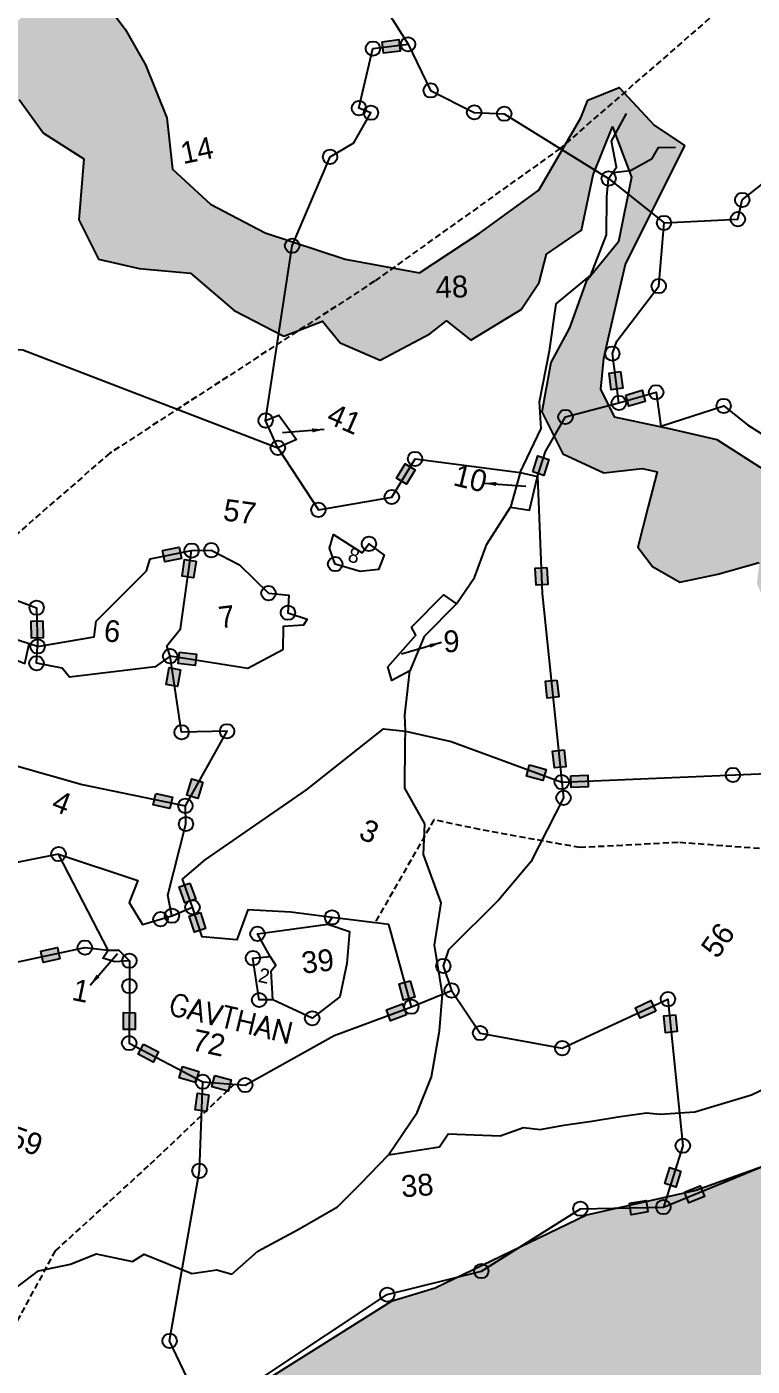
# Model space of a CAD drawing. Header units: metres. Extents: x 302946 to 305988, y 1950910 to 1953560.
# Drawn here: x 304286 to 304876, y 1951574 to 1952663 of the extents above; entities that cross this region are included whole.
import ezdxf

# ---------------------------------------------------------------- set-up
doc = ezdxf.new("R2010")
doc.units = ezdxf.units.M
doc.linetypes.add('DASHED', pattern=[0.75, 0.5, -0.25])
for name, color, linetype in [('LINE_FOOTPATH', 1, 'DASHED'), ('LINE_WATER', 4, 'Continuous'), ('POLY_HATCH', 12, 'Continuous'), ('POLY_PARCEL', 6, 'Continuous'), ('SYM_ARROW', 1, 'Continuous'), ('SYM_STONE', 1, 'Continuous'), ('TEXT_MAPIN', 7, 'Continuous'), ('TEXT_PARCEL', 7, 'Continuous')]:
    doc.layers.add(name, color=color, linetype=linetype)
doc.styles.get("Standard").update_dxf_attribs({"font": 'simplex.shx'})
doc.styles.add('TEXT_MAP', font='')
doc.styles.get('TEXT_MAP').set_extended_font_data('Kruti Dev 050')
doc.dimstyles.get("Standard").update_dxf_attribs({"dimtxt": 0.18, "dimasz": 0.18, "dimexe": 0.18, "dimexo": 0.0625, "dimgap": 0.09, "dimtad": 0, "dimtih": 1, "dimtoh": 1, "dimdec": 4, "dimzin": 0, "dimdsep": 46, "dimtxsty": 'Standard', "dimcen": 0.09, "dimadec": 0, "dimazin": 0, "dimtfac": 1, "dimtdec": 4, "dimtofl": 0, "dimtmove": 0, "dimatfit": 3, "dimfxl": 1, "dimtolj": 1, "dimtzin": 0, "dimarcsym": 0})

# ---------------------------------------------------------------- blocks, each defined once
blk = doc.blocks.new('STONE')
blk.add_circle((0, 0), 0.851)
blk = doc.blocks.new('STONESQUAREFILLED')
blk.add_hatch(color=256).paths.add_polyline_path([(0.7, -0.48), (0.7, 0.48), (-0.7, 0.48), (-0.7, -0.48)])
blk.add_lwpolyline([(-0.7, 0.48), (0.7, 0.48), (0.7, -0.48), (-0.7, -0.48)], close=True)
blk = doc.blocks.new('TEXTARROW')
blk.add_leader([(0.04, -0.01), (8.68, -0.01)], dimstyle='Standard', override={"dimtxt": 2.5, "dimasz": 2.5, "dimexe": 1.25, "dimexo": 0.625, "dimgap": 0.625, "dimtad": 1, "dimtih": 0, "dimtoh": 0, "dimzin": 8, "dimcen": 2.5, "dimtofl": 1})

msp = doc.modelspace()

# ---------------------------------------------------------------- hatches: boundary and pattern name
at = {"layer": 'POLY_HATCH'}
h = msp.add_hatch(dxfattribs=at)
h.set_pattern_fill('ZIGZAG', color=256, scale=9.852331, angle=-13.659, style=0)
h.set_pattern_definition([(346.341, (302661.87, 1951015.68), (37.78329, 23.00965), [31.28115, -31.28115]), (76.341, (302692.268, 1951008.293), (-23.00965, 37.78329), [31.28115, -31.28115])])
h.paths.add_polyline_path([(304968.4, 1951529.7), (305012.9, 1951519.4), (305047.7, 1951531.7), (305066.2, 1951518.6), (305099.2, 1951519.2), (305137.6, 1951550.7), (305127.2, 1951601.1), (305112.2, 1951649.7), (305132.4, 1951668.5), (305158.9, 1951646.4), (305197.3, 1951656.8), (305233.6, 1951683.7), (305236.9, 1951736.9), (305238.4, 1951782.5), (305261.2, 1951803.7), (305288.6, 1951826.8), (305261.4, 1951850), (305258.4, 1951881.5), (305289.1, 1951909.9), (305307.5, 1951946.3), (305318.9, 1951974.3), (305348.7, 1951974.6), (305384, 1951988.7), (305388.4, 1952017.4), (305391.6, 1952065.6), (305422.1, 1952064.7), (305458.1, 1952081.7), (305490.5, 1952096.5), (305527.9, 1952077.9), (305554.1, 1952088.1), (305582.9, 1952142.2), (305606.3, 1952167.8), (305587.9, 1952123.3), (305581.2, 1952077), (305605.6, 1952046.4), (305646.3, 1952024.9), (305691.8, 1952035.5), (305712.2, 1952063.3), (305737, 1952038.6), (305788.4, 1952019.6), (305815, 1952022.7), (305834.1, 1952028.7), (305836, 1952084.2), (305823.7, 1952119), (305770.9, 1952202.9), (305736.3, 1952162.4), (305697.3, 1952133), (305687.7, 1952162.1), (305682.1, 1952199.3), (305660.9, 1952218.1), (305663.1, 1952258.4), (305586.2, 1952251.4), (305524, 1952238.7), (305382.1, 1952201.1), (305327.7, 1952166.4), (305262.3, 1952140.4), (305253.1, 1952167.3), (305235.9, 1952206.3), (305225.2, 1952293.2), (305186, 1952306.7), (305126.4, 1952271.3), (305045.1, 1952242.1), (304990.5, 1952235.7), (304955.8, 1952244.6), (304919.9, 1952260.9), (304888.7, 1952301.3), (304847.3, 1952328), (304808.5, 1952336.9), (304763.8, 1952346.3), (304752.6, 1952368.7), (304755.2, 1952393.8), (304761.3, 1952421), (304772.7, 1952470.2), (304821, 1952567), (304796.2, 1952583.6), (304767.8, 1952614.2), (304742.5, 1952603.7), (304736.6, 1952589.5), (304702.6, 1952530.7), (304654.1, 1952495.5), (304605.4, 1952463.5), (304545, 1952474.6), (304480, 1952496), (304435.7, 1952519.3), (304404.7, 1952547.6), (304400.2, 1952589.5), (304382.9, 1952632.6), (304366.2, 1952661.4), (304343.7, 1952691.5), (304355.6, 1952713.4), (304371.8, 1952728.1), (304394.7, 1952741.2), (304398.7, 1952755.8), (304407, 1952775.5), (304436.6, 1952791), (304463.2, 1952786.1), (304490.9, 1952790), (304515.2, 1952800.7), (304521.4, 1952815.8), (304527.3, 1952834.1), (304541.2, 1952847.4), (304560.8, 1952851.2), (304576.7, 1952873), (304593.8, 1952899.6), (304611.3, 1952936.3), (304537.2, 1952961.8), (304535.7, 1952949.6), (304494.6, 1952953), (304472.7, 1952968.9), (304449.8, 1952967.9), (304425.7, 1952991.4), (304401.6, 1953010.9), (304380.8, 1952981.2), (304356.3, 1952916), (304317.7, 1952875.4), (304279.5, 1952874.1), (304251.8, 1952862.2), (304213.4, 1952830.7), (304206.4, 1952791.5), (304171.2, 1952765.2), (304153.2, 1952738.8), (304124.7, 1952715), (304090.9, 1952698.5), (304085.4, 1952719.5), (304087.8, 1952756.7), (304098.2, 1952793.1), (304112.4, 1952816.3), (304101.9, 1952837.6), (304104.7, 1952863.6), (304118.2, 1952896.2), (304117.6, 1952925.1), (304128.3, 1952950.2), (304148.1, 1953033.7), (304135.9, 1953075), (304128.7, 1953060.1), (304103.1, 1952998.2), (304103.9, 1952962.2), (304077.1, 1952936.9), (304075.5, 1952911.6), (304062.4, 1952897.1), (304043.2, 1952866), (304053, 1952845.9), (304060.4, 1952820.4), (304032.6, 1952795.4), (304033.3, 1952775.5), (303996.3, 1952704.3), (303982.7, 1952629.4), (303973.5, 1952564.6), (304007.9, 1952525.4), (304070.4, 1952526.9), (304129.2, 1952579.7), (304166.7, 1952648.8), (304197.9, 1952692.2), (304213.6, 1952683.8), (304188.3, 1952631.9), (304147.2, 1952576.9), (304133.6, 1952519.1), (304112.1, 1952482.5), (304114.2, 1952443.1), (304093.8, 1952403.2), (304046.3, 1952379.9), (303988.7, 1952390.4), (303965, 1952431.9), (303948.9, 1952475.7), (303938.9, 1952528.1), (303944.4, 1952573.7), (303957.1, 1952615.5), (303979.3, 1952650.9), (303976.6, 1952679.3), (303983.2, 1952708.5), (303988.9, 1952733.9), (304017.1, 1952794.1), (304021.3, 1952859.2), (304046.7, 1952924.1), (303989.8, 1952874.9), (303961.7, 1952819.7), (303957.8, 1952755.6), (303935, 1952730.3), (303936.5, 1952693.1), (303904.1, 1952657.1), (303894.2, 1952614.6), (303872.6, 1952598.2), (303841.6, 1952547.7), (303848.5, 1952524.3), (303830.2, 1952513.1), (303808.6, 1952488.6), (303805.7, 1952466.6), (303778.8, 1952453.5), (303768.8, 1952401.9), (303734.2, 1952365.4), (303678.5, 1952350.2), (303647.4, 1952311.9), (303626.9, 1952296.2), (303595.5, 1952322.5), (303545.6, 1952289.7), (303494, 1952262.4), (303465.6, 1952214.3), (303455, 1952218.4), (303409.4, 1952190.6), (303386.5, 1952140.2), (303369, 1952103.6), (303338.6, 1952080.2), (303323, 1952051.2), (303314.2, 1952025.6), (303299.6, 1951992.3), (303298.7, 1951957.7), (303316.9, 1951926.5), (303310.5, 1951902.4), (303300.8, 1951877), (303316.6, 1951848.4), (303317.6, 1951825.5), (303321.4, 1951784.7), (303359, 1951758.9), (303388.9, 1951730), (303384.5, 1951693.2), (303347.4, 1951667.4), (303306.3, 1951641.6), (303292.6, 1951604), (303325.8, 1951568.2), (303341.6, 1951543.7), (303301.5, 1951530.7), (303300, 1951501.4), (303326.2, 1951474.3), (303376.8, 1951443.3), (303362.4, 1951436.2), (303353.1, 1951416.8), (303367.3, 1951389.7), (303422, 1951413.2), (303412.8, 1951377.6), (303440.5, 1951318.9), (303482.4, 1951290), (303490.6, 1951255.2), (303532, 1951248.7), (303536.1, 1951218), (303612, 1951170.8), (303727.3, 1951115), (303780.5, 1951074.3), (303802.1, 1951032.2), (303834.4, 1950996.7), (303864.2, 1951005), (303892.8, 1951008.7), (303915.6, 1950996.6), (303938.7, 1950985.4), (303965.4, 1950997.6), (303998.1, 1950997.2), (304027.1, 1950989.7), (304050.5, 1951000.6), (304072.4, 1951009.9), (304088.5, 1951003.5), (304151.2, 1951014), (304207, 1951021.1), (304273.6, 1951035.7), (304321, 1951054), (304361.2, 1951076), (304401, 1951088), (304438.7, 1951091.4), (304474.1, 1951114.6), (304501.9, 1951139.6), (304531.4, 1951130), (304575.6, 1951122.7), (304628, 1951132.7), (304676.3, 1951154.8), (304712.8, 1951194.8), (304745.3, 1951230.8), (304730.9, 1951265.1), (304707.2, 1951294.6), (304730.6, 1951309.6), (304772.6, 1951305.9), (304815, 1951316.3), (304834.7, 1951349.4), (304832.7, 1951380.6), (304839.3, 1951397.7), (304857, 1951368.6), (304880.3, 1951362.5), (304902, 1951370.8), (304923.5, 1951386.3), (304942.8, 1951389.2), (304969.6, 1951360), (305008.6, 1951343.9), (305051, 1951354.3), (305077.9, 1951371.5), (305098.9, 1951385), (305112.9, 1951370), (305168.6, 1951351.9), (305227.2, 1951370.5), (305248.4, 1951410.2), (305250.4, 1951453.6), (305225.6, 1951482.4), (305202, 1951503.8), (305217.5, 1951511.6), (305239.1, 1951502.8), (305261.4, 1951500.9), (305281.6, 1951523.8), (305282, 1951552.4), (305294.8, 1951570), (305340.1, 1951546.4), (305388.4, 1951535.1), (305412.2, 1951552.1), (305432.4, 1951570.8), (305455, 1951587), (305462.9, 1951604.8), (305481.5, 1951612.9), (305505, 1951603.7), (305521.7, 1951620.3), (305530.7, 1951642.8), (305534.8, 1951661.5), (305565.9, 1951646.4), (305599, 1951634.8), (305623.6, 1951671.7), (305637.7, 1951715.2), (305619.3, 1951774.6), (305636.9, 1951776.4), (305669, 1951754.5), (305700, 1951749), (305718.6, 1951782.3), (305730.7, 1951817.2), (305764.6, 1951817.5), (305830.1, 1951868.7), (305883, 1951939.1), (305926.5, 1952007.7), (305793.9, 1951921.4), (305704.3, 1951883.1), (305662.9, 1951819), (305593.2, 1951796.1), (305500, 1951767.8), (305484.5, 1951718.6), (305405.9, 1951679.7), (305380.6, 1951623.8), (305311.2, 1951639.2), (305269.7, 1951695.1), (305222.8, 1951641.5), (305174.3, 1951585.1), (305143.7, 1951523.5), (305070.8, 1951475.1), (304951.4, 1951472.3), (304906.7, 1951515), (304838.7, 1951498.7), (304798.8, 1951532.1), (304746.5, 1951464.6), (304709.4, 1951476.1), (304704.7, 1951425.3), (304650.3, 1951382.5), (304596.1, 1951394.2), (304577.4, 1951331.7), (304491.6, 1951288.4), (304425.4, 1951246.5), (304353.8, 1951211.9), (304291, 1951155.1), (304248.9, 1951174.9), (304204.1, 1951196.4), (304212, 1951164.7), (304200, 1951133.8), (304175.1, 1951133.3), (304160.6, 1951117.1), (304132.5, 1951107.3), (304107.8, 1951078.5), (304059.7, 1951065.5), (304026.7, 1951035.7), (303986.7, 1951043.9), (303942.4, 1951038), (303898.1, 1951057.3), (303854.6, 1951059.3), (303846.6, 1951107.2), (303821.5, 1951105.7), (303793.2, 1951112.1), (303790, 1951142.6), (303740.4, 1951173.3), (303721.5, 1951213.8), (303672, 1951224.3), (303654, 1951260.4), (303602.8, 1951280.4), (303613.8, 1951327.7), (303589.9, 1951322.9), (303578.5, 1951344.4), (303558.5, 1951351.7), (303559.5, 1951370.2), (303525.4, 1951364.8), (303500.9, 1951403.6), (303478.6, 1951446.8), (303452.8, 1951487.9), (303440.3, 1951521.7), (303439, 1951555.9), (303426, 1951583.7), (303436.2, 1951607), (303428.9, 1951645.6), (303447.4, 1951686), (303491.8, 1951713), (303484.2, 1951733.5), (303444.2, 1951775), (303427.7, 1951816.9), (303413.2, 1951863.3), (303405.8, 1951910), (303395, 1951946.4), (303384, 1951973.8), (303397.7, 1952003.3), (303386.2, 1952032.8), (303399.5, 1952056.3), (303420.8, 1952054.7), (303422, 1952074.1), (303397.6, 1952104.7), (303408.8, 1952123.7), (303432, 1952154.9), (303465.1, 1952168.5), (303499.6, 1952187.9), (303523.7, 1952216.3), (303569.7, 1952233), (303575.8, 1952252.1), (303625.8, 1952268.7), (303631.8, 1952245.5), (303611.4, 1952221.7), (303593.5, 1952208.4), (303553.6, 1952212.6), (303520.9, 1952179.7), (303508.4, 1952134.8), (303539.8, 1952087.3), (303536.1, 1952057.4), (303525.6, 1952012), (303550.1, 1951965.2), (303588.5, 1951959.4), (303579.8, 1951925.7), (303570.1, 1951875.1), (303617.1, 1951838), (303685.8, 1951806.6), (303686.8, 1951779.7), (303616.5, 1951767), (303559.2, 1951745.1), (303576.1, 1951688), (303573.2, 1951644.8), (303577, 1951600), (303568.4, 1951575.3), (303525.7, 1951542.9), (303500.6, 1951500), (303519.2, 1951445.5), (303574.8, 1951410.3), (303630.8, 1951385.1), (303655.3, 1951338.3), (303684.1, 1951313.7), (303697.2, 1951265.6), (303752, 1951235.6), (303762.1, 1951208.4), (303803, 1951162.7), (303845.3, 1951126.7), (303878.2, 1951135.3), (303913.8, 1951140.8), (303901.8, 1951101.8), (303942.9, 1951065.1), (303999.6, 1951076.1), (304033.8, 1951110.6), (304055.4, 1951164.4), (304097.9, 1951158.6), (304139.1, 1951180.4), (304146.4, 1951212.4), (304167.2, 1951246.2), (304192.2, 1951259.8), (304234.8, 1951220.7), (304284.5, 1951199), (304307.8, 1951226.2), (304300.5, 1951260.7), (304340.7, 1951257.5), (304399.6, 1951260.9), (304422.9, 1951305.1), (304437.1, 1951340.5), (304471.1, 1951328.7), (304517.5, 1951355.3), (304548.2, 1951396.8), (304554.8, 1951434), (304559.2, 1951458.7), (304579.7, 1951441.1), (304619.5, 1951419.8), (304647.7, 1951450.8), (304669.1, 1951503.6), (304698.4, 1951530.3), (304727.8, 1951520.6), (304760, 1951526.4), (304760.9, 1951552.9), (304791.5, 1951548), (304857.4, 1951538.6), (304921.6, 1951538.6)])
h.paths.add_polyline_path([(304830.1, 1951717.3), (304741.2, 1951697.2), (304618.3, 1951637.9), (304582.5, 1951626.9), (304438.5, 1951536.3), (304371.4, 1951528.6), (304325.8, 1951524.8), (304313.3, 1951483.3), (304203.2, 1951484.2), (304148.2, 1951426.1), (304097.8, 1951402.3), (304065.9, 1951395.2), (304054.8, 1951446.4), (304042.5, 1951536.1), (304026.4, 1951629.7), (303949.3, 1951634.5), (303844.4, 1951607.8), (303769, 1951536.4), (303737.3, 1951518.7), (303657.5, 1951500.2), (303595.7, 1951485.1), (303612.2, 1951535.2), (303672.8, 1951616.9), (303715.2, 1951694.3), (303769.7, 1951742.9), (303752.8, 1951817.5), (303746.2, 1951867.5), (303714.4, 1951904.5), (303706.1, 1951978.9), (303681, 1952067), (303637.2, 1952126.1), (303671.7, 1952167.1), (303682.8, 1952210.9), (303737.8, 1952225.9), (303789.6, 1952239.6), (303792.4, 1952213.5), (303853.1, 1952291.3), (303893.8, 1952271.4), (303946, 1952259.2), (304004.1, 1952245.1), (304035.4, 1952263.3), (304149, 1952242.9), (304167.2, 1952268.7), (304194.6, 1952284.6), (304227.8, 1952316.3), (304242, 1952365.1), (304248.2, 1952408.2), (304254.2, 1952446.6), (304254.4, 1952489.2), (304254.9, 1952540.4), (304253.9, 1952593.8), (304280, 1952604.3), (304299.8, 1952576.9), (304332.6, 1952556), (304328.7, 1952506.6), (304344.5, 1952474.5), (304377.7, 1952466.9), (304419.4, 1952463), (304454.8, 1952432.8), (304495.3, 1952411.9), (304526.6, 1952424), (304541.1, 1952406.6), (304573.6, 1952392.4), (304613.9, 1952413.8), (304627.5, 1952424.4), (304647.2, 1952408.6), (304688.3, 1952433.6), (304702.7, 1952455.5), (304708.8, 1952478.5), (304737.1, 1952498), (304746.6, 1952543.1), (304762.3, 1952582), (304777.8, 1952541.3), (304767.4, 1952488.7), (304740.9, 1952456.3), (304727.4, 1952418.8), (304712.3, 1952390.4), (304705, 1952350.4), (304722.1, 1952316.1), (304755.4, 1952300.8), (304786.5, 1952304.3), (304798.8, 1952301.7), (304791.4, 1952273.3), (304782.9, 1952240.4), (304794.9, 1952224.5), (304817.3, 1952211.9), (304848.1, 1952218.3), (304881.7, 1952227.9), (304879.9, 1952210.6), (304888.3, 1952191.8), (304906.9, 1952187.7), (304926.9, 1952192.9), (304928.3, 1952169.1), (304938.6, 1952146), (304964, 1952142.2), (304997.8, 1952156.5), (305007.6, 1952191.1), (305023.5, 1952167.5), (305042.9, 1952158.5), (305070.8, 1952168.5), (305102.6, 1952194.8), (305130.1, 1952227), (305161.6, 1952236.1), (305190.6, 1952239.1), (305190.3, 1952208), (305187.9, 1952172.6), (305204.7, 1952148.9), (305210.9, 1952121), (305235.6, 1952098.2), (305259.6, 1952115.9), (305261.7, 1952091), (305242.2, 1952026.6), (305149.5, 1951967.2), (305109.3, 1951882.5), (304986.7, 1951773.2)], flags=16)
h.paths.add_polyline_path([(304189.5, 1952330.2), (304128.4, 1952296.9), (304017.3, 1952294.1), (303917.2, 1952336.1), (303837.7, 1952342.6), (303778.6, 1952307.6), (303705.4, 1952274.9), (303674.7, 1952281.7), (303745.3, 1952323.6), (303806.4, 1952361.8), (303836.1, 1952401.4), (303882.8, 1952485.7), (303913, 1952542.3), (303910.4, 1952488.8), (303846.3, 1952383.1), (303922.8, 1952359.1), (304005.6, 1952321.3), (304094.8, 1952324.6), (304175.9, 1952384.6), (304184.9, 1952484.2), (304191.9, 1952548.2), (304218.8, 1952644), (304230.6, 1952727.6), (304245.1, 1952764.9), (304302.1, 1952826), (304375.9, 1952846.4), (304410.3, 1952925.1), (304486.3, 1952919.5), (304493.2, 1952859.9), (304447.1, 1952823), (304383.2, 1952813.6), (304332, 1952801.1), (304299.1, 1952748.7), (304285.4, 1952674.7), (304253.9, 1952642.8), (304226.3, 1952581.9), (304215.3, 1952448.8)], flags=16)
h.paths.add_polyline_path([(304008.2, 1951290.9), (304003.4, 1951227.6), (303963.2, 1951220.2), (303886, 1951288.7), (303815.5, 1951318.1), (303774.5, 1951368), (303769.1, 1951409.3), (303796.1, 1951416.6), (303819.4, 1951367.7), (303871.7, 1951374.6), (303915.6, 1951434.1), (303932.4, 1951426), (303924.6, 1951356.9), (303967.1, 1951306.6)], flags=16)

# ---------------------------------------------------------------- linework, layer by layer
at = {"layer": 'LINE_FOOTPATH', "ltscale": 10}
for points in [[(305095.9, 1952811), (304967.2, 1952758.7), (304852.6, 1952680.2), (304719.9, 1952564.6), (304568.9, 1952456.5), (304353.8, 1952316.8), (304186.9, 1952171.4), (304038, 1952148.5), (303940.1, 1952129.6), (303884.1, 1952118.5), (303845.5, 1952070.3), (303731.5, 1952050.3), (303610.4, 1952028.8), (303481.9, 1952007.9), (303345, 1951896.5), (303248.6, 1951836), (303114.2, 1951764.8)], [(305571.2, 1951863.7), (305453.1, 1951918.2), (305377.6, 1951950.9), (305352.1, 1951949.7), (305225.4, 1951917), (305074.7, 1951936.9), (304896.9, 1951994.1), (304815.7, 1952000.2), (304735.9, 1951996), (304654.5, 1952010.7), (304617.3, 1952018.6), (304569.3, 1951934.9)], [(303928, 1950984.4), (303982.3, 1951039.7), (304020.8, 1951080.3), (304082, 1951131.7), (304097.8, 1951171.8), (304109.7, 1951248.6), (304117.1, 1951322.4), (304180.7, 1951393.9), (304182.7, 1951434.6), (304217.6, 1951508.2), (304278.7, 1951611.1), (304309.6, 1951668.1), (304386.7, 1951738.6), (304454.8, 1951803.6)]]:
    msp.add_lwpolyline(points, dxfattribs=at)
at = {"layer": 'LINE_WATER'}
for points in [[(304687.4, 1952300.9), (304704.5, 1952336.9), (304703.2, 1952358.6), (304711.1, 1952400.1), (304716.7, 1952438.2), (304744.7, 1952461.5), (304757.6, 1952494.4), (304757.9, 1952525.2), (304759.3, 1952540.1), (304765.7, 1952549.4), (304761.6, 1952570.4), (304773.9, 1952592.9)], [(304762.6, 1952544.9), (304777.1, 1952546.6), (304794.6, 1952556.4), (304799.7, 1952565.4), (304813.6, 1952565.7)], [(304635.5, 1952194.3), (304650.3, 1952215.7), (304660.4, 1952242.8), (304679.6, 1952272.9)], [(304277.1, 1951637.9), (304295.8, 1951651.8), (304321.9, 1951657.3), (304342.8, 1951665.6), (304372.2, 1951659.5), (304381.7, 1951665.5), (304420.5, 1951649.7), (304440.9, 1951652.7), (304453.1, 1951649.2), (304474.2, 1951667.9), (304507, 1951685.4), (304539, 1951703.9), (304557.7, 1951722.5), (304580.4, 1951746.3), (304603.7, 1951780.5), (304615.2, 1951809.5), (304621.8, 1951846.9), (304624.1, 1951876.8), (304617.8, 1951916.8), (304623.2, 1951951), (304608.8, 1951990.5), (304610, 1952015.3), (304593.5, 1952044.4), (304593.8, 1952081.5), (304594.1, 1952090.6)], [(304580.4, 1951746.3), (304621.7, 1951752.6), (304628.8, 1951763.2), (304671.1, 1951761.7), (304690, 1951768.5), (304703.6, 1951766.8), (304722.9, 1951770.3), (304745.5, 1951773.5), (304766.9, 1951777.1), (304790.1, 1951780.3), (304801.2, 1951779.2), (304829.4, 1951781.1), (304875.3, 1951795), (304915.5, 1951814.1), (304933, 1951831.2)]]:
    msp.add_lwpolyline(points, dxfattribs=at)
at = {"layer": 'POLY_HATCH'}
for points in [[(304343.7, 1952691.5), (304366.2, 1952661.4), (304382.9, 1952632.6), (304400.2, 1952589.5), (304404.7, 1952547.6), (304435.7, 1952519.3), (304480, 1952496), (304545, 1952474.6), (304605.4, 1952463.5), (304654.1, 1952495.5), (304702.6, 1952530.7), (304736.6, 1952589.5), (304742.5, 1952603.7), (304767.8, 1952614.2), (304796.2, 1952583.6), (304821, 1952567), (304772.7, 1952470.2), (304761.3, 1952421), (304755.2, 1952393.8), (304752.6, 1952368.7), (304763.8, 1952346.3), (304808.5, 1952336.9), (304847.3, 1952328), (304888.7, 1952301.3)], [(304280, 1952604.3), (304299.8, 1952576.9), (304332.6, 1952556), (304328.7, 1952506.6), (304344.5, 1952474.5), (304377.7, 1952466.9), (304419.4, 1952463), (304454.8, 1952432.8), (304495.3, 1952411.9), (304526.6, 1952424), (304541.1, 1952406.6), (304573.6, 1952392.4), (304613.9, 1952413.8), (304627.5, 1952424.4), (304647.2, 1952408.6), (304688.3, 1952433.6), (304702.7, 1952455.5), (304708.8, 1952478.5), (304737.1, 1952498), (304746.6, 1952543.1), (304762.3, 1952582), (304777.8, 1952541.3), (304767.4, 1952488.7), (304740.9, 1952456.3), (304727.4, 1952418.8), (304712.3, 1952390.4), (304705, 1952350.4), (304722.1, 1952316.1), (304755.4, 1952300.8), (304786.5, 1952304.3), (304798.8, 1952301.7), (304791.4, 1952273.3), (304782.9, 1952240.4), (304794.9, 1952224.5), (304817.3, 1952211.9), (304848.1, 1952218.3), (304881.7, 1952227.9)], [(304986.7, 1951773.2), (304830.1, 1951717.3), (304741.2, 1951697.2), (304618.3, 1951637.9), (304582.5, 1951626.9), (304438.5, 1951536.3)]]:
    msp.add_lwpolyline(points, dxfattribs=at)
at = {"layer": 'POLY_PARCEL'}
for points in [[(304561.7, 1952704.4), (304596.2, 1952649.2)], [(304480.4, 1952343.3), (304502, 1952485.4), (304532.8, 1952557.7), (304552.2, 1952569), (304566.1, 1952593.6), (304556.3, 1952597.3), (304567.7, 1952645.7), (304596.2, 1952649.2)], [(304596.2, 1952649.2), (304614.6, 1952611.7), (304650, 1952593.9), (304674.4, 1952592.8), (304759.3, 1952540.1), (304804.3, 1952504)], [(304804.3, 1952504), (304864.3, 1952507), (304867.9, 1952522.7), (304916, 1952560.6)], [(304767.6, 1952357.6), (304762.3, 1952397.7), (304765.9, 1952407.7), (304800, 1952452.6), (304804.3, 1952504)], [(304268.2, 1952401.4), (304283, 1952400.7), (304490.4, 1952321.1)], [(304767.6, 1952357.6), (304797.9, 1952366.3), (304801.6, 1952338.8), (304852.8, 1952355.2), (304872.2, 1952339.7), (304922.7, 1952307.9), (304940, 1952248.1)], [(304701.4, 1952297.8), (304707.9, 1952318.2), (304724.2, 1952346.2), (304767.6, 1952357.6)], [(304480.4, 1952343.3), (304491.2, 1952347.6), (304505.6, 1952328), (304490.4, 1952321.1)], [(304490.4, 1952321.1), (304480.4, 1952343.3)], [(304490.4, 1952321.1), (304523.3, 1952270.7), (304583, 1952281.1), (304601.9, 1952312.1), (304687.4, 1952300.9)], [(304687.4, 1952300.9), (304679.6, 1952272.9), (304694.9, 1952270.5), (304701.4, 1952297.8)], [(304687.4, 1952300.9), (304701.4, 1952297.8)], [(304701.4, 1952297.8), (304705.3, 1952202.6), (304721.2, 1952049.3)], [(304295.1, 1952159.6), (304341.1, 1952167.4), (304342.6, 1952180.2), (304383.6, 1952221), (304386.7, 1952230.7), (304420.3, 1952237.5)], [(304402.8, 1952151.7), (304400.2, 1952160.2), (304411.3, 1952173.8), (304416.5, 1952210.8), (304420.3, 1952237.5)], [(304420.3, 1952237.5), (304436.3, 1952237.9), (304459.1, 1952225.9), (304482.8, 1952202.9), (304499.2, 1952201.4), (304498.6, 1952187), (304514.1, 1952181.7), (304511.3, 1952176.8), (304494.7, 1952175.7), (304494.4, 1952156.7), (304465.9, 1952141.6), (304402.8, 1952151.7)], [(304214.6, 1952221), (304294.3, 1952191.1), (304295.1, 1952159.6)], [(304295.1, 1952159.6), (304288.3, 1952161.7)], [(304402.8, 1952151.7), (304390.6, 1952143), (304321, 1952134.5), (304315, 1952142), (304294.2, 1952145.9), (304295.1, 1952159.6)], [(304415.2, 1952030), (304449.1, 1952090.6), (304412.1, 1952089.8), (304402.8, 1952151.7)], [(304594.1, 1952090.6), (304593.6, 1952103.6), (304597.6, 1952139.7)], [(304421, 1951947.5), (304412.8, 1951970.4), (304431.2, 1951986), (304513.6, 1952043), (304576.2, 1952092.7), (304594.1, 1952090.6)], [(304594.1, 1952090.6), (304631.3, 1952082.4), (304721.2, 1952049.3)], [(304721.2, 1952049.3), (305099.7, 1952065.2)], [(304312.1, 1951990.8), (304185.9, 1951965.4), (304183.3, 1951987.7), (304188.7, 1951992.1), (304189.6, 1952017.6), (304253.3, 1952040.2), (304256.8, 1952062.8), (304277.9, 1952062.5), (304331.3, 1952047.2), (304415.2, 1952030)], [(304721.2, 1952049.3), (304722.6, 1952036.5), (304696, 1951984.5), (304670.1, 1951953.6), (304629.2, 1951913), (304624.9, 1951899.8), (304631.6, 1951879.8)], [(304404.3, 1951940.6), (304400.9, 1951957.3), (304415.7, 1952015.2), (304415.2, 1952030)], [(304312.1, 1951990.8), (304376.5, 1951969.3), (304369.4, 1951951.4), (304380.4, 1951933.5), (304404.3, 1951940.6)], [(304352.4, 1951912.6), (304312.1, 1951990.8)], [(304404.3, 1951940.6), (304421, 1951947.5)], [(304534.4, 1951939.3), (304500.8, 1951943.5), (304465.9, 1951945.5), (304456.9, 1951920.9), (304428.8, 1951923.4), (304421, 1951947.5)], [(304530.9, 1951933.7), (304534.4, 1951939.3)], [(304580.7, 1951933.4), (304534.4, 1951939.3)], [(304484, 1951907.4), (304473.8, 1951925.9), (304530.9, 1951933.7)], [(304530.9, 1951933.7), (304548.5, 1951927.7), (304546.4, 1951901.8), (304540.7, 1951874.8), (304518.3, 1951857.2), (304486.2, 1951872.2)], [(304598.9, 1951866.6), (304580.7, 1951933.4)], [(304108.8, 1951868.8), (304209.3, 1951888.3), (304333.5, 1951914.7), (304352.4, 1951912.6)], [(304369.7, 1951904), (304357.8, 1951903), (304348.2, 1951906), (304352.4, 1951912.6)], [(304352.4, 1951912.6), (304361.2, 1951912.5), (304369.7, 1951904)], [(304369.7, 1951904), (304369.7, 1951883.4), (304369.5, 1951837.1), (304429.4, 1951805.6)], [(304486.2, 1951872.2), (304475.2, 1951872.1), (304470.1, 1951906.1), (304484, 1951907.4)], [(304486.2, 1951872.2), (304485, 1951895.9), (304488.8, 1951900.4), (304484, 1951907.4)], [(304598.9, 1951866.6), (304631.6, 1951879.8)], [(304631.6, 1951879.8), (304654.8, 1951845.2), (304721.6, 1951832.9), (304807.5, 1951872.8), (304819.6, 1951753.6), (304803.8, 1951703.7)], [(304429.4, 1951805.6), (304463.8, 1951802.9), (304536.1, 1951843.2), (304598.9, 1951866.6)], [(304431.2, 1951534.2), (304402.4, 1951594.9), (304426.6, 1951733.2), (304429.4, 1951805.6)], [(304803.8, 1951703.7), (304895.4, 1951741.2)], [(304431.2, 1951534.2), (304579.3, 1951632.5), (304655.8, 1951651.7), (304736.3, 1951702.4), (304803.8, 1951703.7)]]:
    msp.add_lwpolyline(points, dxfattribs=at)
for points in [[(304558.8, 1952235.7), (304564.4, 1952243), (304576.7, 1952233.8), (304572.3, 1952222.2), (304557.2, 1952220.5), (304537, 1952226.6), (304532.3, 1952239.4), (304535.5, 1952250.5)], [(304597.6, 1952139.7), (304583, 1952131.9), (304579.7, 1952143.1), (304602.6, 1952168.7), (304599, 1952175.3), (304625.1, 1952201.6), (304635.5, 1952194.3), (304609.3, 1952167.6)], [(304288.3, 1952161.7), (304258.3, 1952171.2), (304206.3, 1952166.8), (304219.4, 1952140.6), (304265.6, 1952153.3), (304284.6, 1952145.8)]]:
    msp.add_lwpolyline(points, close=True, dxfattribs=at)

# ---------------------------------------------------------------- block references
at = {"layer": 'SYM_ARROW', "xscale": 3.940932394110742, "yscale": 3.940932394110742, "zscale": 3.940932394110742}
for p, rotation in [((304528.3, 1952336), 184.4606427830055), ((304657.9, 1952292.5), 355.6146294657588), ((304623.6, 1952162.9), 196.5723505267233), ((304337.6, 1951884), 49.39923449964375)]:
    msp.add_blockref('TEXTARROW', p, dxfattribs=dict(at, rotation=rotation))
at = {"layer": 'SYM_STONE'}
for name, p, xscale, yscale, zscale, rotation in [('STONESQUAREFILLED', (304582.5, 1952647.5), 9.852330985276854, 9.852330985276854, 9.852330985276854, 7.044154606544777), ('STONE', (304596.2, 1952649.2), 6.896631689693798, 6.896631689693798, 6.896631689693798, 346.3410068614278), ('STONE', (304567.7, 1952645.7), 6.896631689693798, 6.896631689693798, 6.896631689693798, 346.3410068614278), ('STONE', (304614.6, 1952611.7), 6.896631689693798, 6.896631689693798, 6.896631689693798, 346.3410068614278), ('STONE', (304556.3, 1952597.3), 6.896631689693798, 6.896631689693798, 6.896631689693798, 346.3410068614278), ('STONE', (304566.1, 1952593.6), 6.896631689693798, 6.896631689693798, 6.896631689693798, 346.3410068614278), ('STONE', (304650, 1952593.9), 6.896631689693798, 6.896631689693798, 6.896631689693798, 346.3410068614278), ('STONE', (304674.4, 1952592.8), 6.896631689693798, 6.896631689693798, 6.896631689693798, 346.3410068614278), ('STONE', (304532.8, 1952557.7), 6.896631689693798, 6.896631689693798, 6.896631689693798, 346.3410068614278), ('STONE', (304759.3, 1952540.1), 6.896631689693798, 6.896631689693798, 6.896631689693798, 346.3410068614278), ('STONE', (304867.9, 1952522.7), 6.896631689693798, 6.896631689693798, 6.896631689693798, 346.3410068614278), ('STONE', (304864.3, 1952507), 6.896631689693798, 6.896631689693798, 6.896631689693798, 346.3410068614278), ('STONE', (304804.3, 1952504), 6.896631689693798, 6.896631689693798, 6.896631689693798, 346.3410068614278), ('STONE', (304502, 1952485.4), 6.896631689693798, 6.896631689693798, 6.896631689693798, 346.3410068614278), ('STONE', (304800, 1952452.6), 6.896631689693798, 6.896631689693798, 6.896631689693798, 346.3410068614278), ('STONE', (304762.3, 1952397.7), 6.896631689693798, 6.896631689693798, 6.896631689693798, 346.3410068614278), ('STONESQUAREFILLED', (304765.2, 1952375.7), 9.852330985276856, 9.852330985276856, 9.852330985276856, 277.5018547956744), ('STONE', (304797.9, 1952366.3), 6.896631689693798, 6.896631689693798, 6.896631689693798, 346.3410068614278), ('STONE', (304767.6, 1952357.6), 6.896631689693798, 6.896631689693798, 6.896631689693798, 346.3410068614278), ('STONESQUAREFILLED', (304781.1, 1952361.4), 9.852330985276856, 9.852330985276856, 9.852330985276856, 16.02119970631961), ('STONE', (304852.8, 1952355.2), 6.896631689693798, 6.896631689693798, 6.896631689693798, 346.3410068614278), ('STONE', (304480.4, 1952343.3), 6.896631689693798, 6.896631689693798, 6.896631689693798, 346.3410068614278), ('STONE', (304724.2, 1952346.2), 6.896631689693798, 6.896631689693798, 6.896631689693798, 346.3410068614278), ('STONE', (304490.4, 1952321.1), 6.896631689693798, 6.896631689693798, 6.896631689693798, 346.3410068614278), ('STONE', (304601.9, 1952312.1), 6.896631689693798, 6.896631689693798, 6.896631689693798, 346.3410068614278), ('STONESQUAREFILLED', (304594.4, 1952299.8), 9.852330985276854, 9.852330985276854, 9.852330985276854, 238.5123325910281), ('STONESQUAREFILLED', (304704.2, 1952306.6), 9.852330985276856, 9.852330985276856, 9.852330985276856, 72.28302451335858), ('STONE', (304583, 1952281.1), 6.896631689693798, 6.896631689693798, 6.896631689693798, 346.3410068614278), ('STONE', (304523.3, 1952270.7), 6.896631689693798, 6.896631689693798, 6.896631689693798, 346.3410068614278), ('STONE', (304564.4, 1952243), 6.896631689693798, 6.896631689693798, 6.896631689693798, 346.3410068614278), ('STONESQUAREFILLED', (304404.3, 1952234.3), 9.852330985276854, 9.852330985276854, 9.852330985276854, 11.42161348010344), ('STONE', (304420.3, 1952237.5), 6.896631689693798, 6.896631689693798, 6.896631689693798, 346.3410068614278), ('STONE', (304436.3, 1952237.9), 6.896631689693798, 6.896631689693798, 6.896631689693798, 346.3410068614278), ('STONESQUAREFILLED', (304418.2, 1952222.9), 9.852330985276856, 9.852330985276856, 9.852330985276856, 261.8744992237461), ('STONE', (304537, 1952226.6), 6.896631689693798, 6.896631689693798, 6.896631689693798, 346.3410068614278), ('STONESQUAREFILLED', (304704.7, 1952216.6), 9.852330985276854, 9.852330985276854, 9.852330985276854, 273.8631677614377), ('STONE', (304482.8, 1952202.9), 6.896631689693798, 6.896631689693798, 6.896631689693798, 346.3410068614278), ('STONE', (304294.3, 1952191.1), 6.896631689693798, 6.896631689693798, 6.896631689693798, 346.3410068614278), ('STONE', (304498.6, 1952187), 6.896631689693798, 6.896631689693798, 6.896631689693798, 346.3410068614278), ('STONESQUAREFILLED', (304294.7, 1952173.4), 9.852330985276854, 9.852330985276854, 9.852330985276854, 271.5426380872663), ('STONE', (304295.1, 1952159.6), 6.896631689693798, 6.896631689693798, 6.896631689693798, 346.3410068614278), ('STONE', (304294.2, 1952145.9), 6.896631689693798, 6.896631689693798, 6.896631689693798, 346.3410068614278), ('STONE', (304402.8, 1952151.7), 6.896631689693798, 6.896631689693798, 6.896631689693798, 346.3410068614278), ('STONESQUAREFILLED', (304416.8, 1952149.5), 9.852330985276856, 9.852330985276856, 9.852330985276856, 353.3161110826387), ('STONESQUAREFILLED', (304405.4, 1952134.7), 9.852330985276856, 9.852330985276856, 9.852330985276856, 259.5576034238921), ('STONESQUAREFILLED', (304713.3, 1952124.9), 9.852330985276856, 9.852330985276856, 9.852330985276856, 275.9107705124943), ('STONE', (304449.1, 1952090.6), 6.896631689693798, 6.896631689693798, 6.896631689693798, 346.3410068614278), ('STONE', (304412.1, 1952089.8), 6.896631689693798, 6.896631689693798, 6.896631689693798, 346.3410068614278), ('STONESQUAREFILLED', (304719.2, 1952068.1), 9.852330985276854, 9.852330985276854, 9.852330985276854, 275.9107705124949), ('STONESQUAREFILLED', (304700.5, 1952056.9), 9.852330985276856, 9.852330985276856, 9.852330985276856, 344.8063073962827), ('STONE', (304721.2, 1952049.3), 6.896631689693798, 6.896631689693798, 6.896631689693798, 346.3410068614278), ('STONESQUAREFILLED', (304735.6, 1952049.9), 9.852330985276854, 9.852330985276854, 9.852330985276854, 2.401436197318378), ('STONE', (304860.3, 1952055.1), 6.896631689693798, 6.896631689693798, 6.896631689693798, 346.3410068614278), ('STONESQUAREFILLED', (304422.9, 1952043.9), 9.852330985276856, 9.852330985276856, 9.852330985276856, 253.2963868766888), ('STONE', (304722.6, 1952036.5), 6.896631689693798, 6.896631689693798, 6.896631689693798, 346.3410068614278), ('STONESQUAREFILLED', (304396.9, 1952033.8), 9.852330985276854, 9.852330985276854, 9.852330985276854, 347.5150565390113), ('STONE', (304415.2, 1952030), 6.896631689693798, 6.896631689693798, 6.896631689693798, 346.3410068614278), ('STONE', (304415.7, 1952015.2), 6.896631689693798, 6.896631689693798, 6.896631689693798, 346.3410068614278), ('STONE', (304312.1, 1951990.8), 6.896631689693798, 6.896631689693798, 6.896631689693798, 346.3410068614278), ('STONESQUAREFILLED', (304416.8, 1951959.1), 9.852330985276854, 9.852330985276854, 9.852330985276854, 289.6239769170165), ('STONE', (304404.3, 1951940.6), 6.896631689693798, 6.896631689693798, 6.896631689693798, 346.3410068614278), ('STONE', (304421, 1951947.5), 6.896631689693798, 6.896631689693798, 6.896631689693798, 346.3410068614278), ('STONE', (304534.4, 1951939.3), 6.896631689693798, 6.896631689693798, 6.896631689693798, 346.3410068614278), ('STONE', (304395, 1951937.8), 6.896631689693798, 6.896631689693798, 6.896631689693798, 346.3410068614278), ('STONESQUAREFILLED', (304425, 1951935.2), 9.852330985276854, 9.852330985276854, 9.852330985276854, 288.0249869243812), ('STONE', (304473.8, 1951925.9), 6.896631689693798, 6.896631689693798, 6.896631689693798, 346.3410068614278), ('STONESQUAREFILLED', (304305.4, 1951908.7), 9.852330985276856, 9.852330985276856, 9.852330985276856, 191.9865132720522), ('STONE', (304333.5, 1951914.7), 6.896631689693798, 6.896631689693798, 6.896631689693798, 346.3410068614278), ('STONE', (304470.1, 1951906.1), 6.896631689693798, 6.896631689693798, 6.896631689693798, 346.3410068614278), ('STONE', (304369.7, 1951904), 6.896631689693798, 6.896631689693798, 6.896631689693798, 346.3410068614278), ('STONE', (304624.9, 1951899.8), 6.896631689693798, 6.896631689693798, 6.896631689693798, 346.3410068614278), ('STONE', (304369.7, 1951883.4), 6.896631689693798, 6.896631689693798, 6.896631689693798, 346.3410068614278), ('STONESQUAREFILLED', (304595.3, 1951879.9), 9.852330985276854, 9.852330985276854, 9.852330985276854, 285.2428780692198), ('STONE', (304631.6, 1951879.8), 6.896631689693798, 6.896631689693798, 6.896631689693798, 346.3410068614278), ('STONE', (304807.5, 1951872.8), 6.896631689693798, 6.896631689693798, 6.896631689693798, 346.3410068614278), ('STONE', (304475.2, 1951872.1), 6.896631689693798, 6.896631689693798, 6.896631689693798, 346.3410068614278), ('STONESQUAREFILLED', (304586.8, 1951862.1), 9.852330985276854, 9.852330985276854, 9.852330985276854, 200.4773171546333), ('STONE', (304598.9, 1951866.6), 6.896631689693798, 6.896631689693798, 6.896631689693798, 346.3410068614278), ('STONESQUAREFILLED', (304789.3, 1951864.4), 9.852330985276856, 9.852330985276856, 9.852330985276856, 204.9461819853647), ('STONESQUAREFILLED', (304369.6, 1951854.9), 9.852330985276856, 9.852330985276856, 9.852330985276856, 269.7219647749473), ('STONE', (304518.3, 1951857.2), 6.896631689693798, 6.896631689693798, 6.896631689693798, 346.3410068614278), ('STONESQUAREFILLED', (304809.5, 1951852.8), 9.852330985276854, 9.852330985276854, 9.852330985276854, 275.8006356493161), ('STONE', (304654.8, 1951845.2), 6.896631689693798, 6.896631689693798, 6.896631689693798, 346.3410068614278), ('STONE', (304369.5, 1951837.1), 6.896631689693798, 6.896631689693798, 6.896631689693798, 346.3410068614278), ('STONESQUAREFILLED', (304385.1, 1951828.9), 9.852330985276854, 9.852330985276854, 9.852330985276854, 332.2278590786931), ('STONE', (304721.6, 1951832.9), 6.896631689693798, 6.896631689693798, 6.896631689693798, 346.3410068614278), ('STONESQUAREFILLED', (304418.2, 1951811.5), 9.852330985276854, 9.852330985276854, 9.852330985276854, 343.4478059660972), ('STONE', (304429.4, 1951805.6), 6.896631689693798, 6.896631689693798, 6.896631689693798, 346.3410068614278), ('STONESQUAREFILLED', (304444.6, 1951804.4), 9.852330985276854, 9.852330985276854, 9.852330985276854, 345.4833811986508), ('STONE', (304463.8, 1951802.9), 6.896631689693798, 6.896631689693798, 6.896631689693798, 346.3410068614278), ('STONESQUAREFILLED', (304428.7, 1951788.9), 9.852330985276854, 9.852330985276854, 9.852330985276854, 262.2773620537011), ('STONE', (304819.6, 1951753.6), 6.896631689693798, 6.896631689693798, 6.896631689693798, 346.3410068614278), ('STONE', (304426.6, 1951733.2), 6.896631689693798, 6.896631689693798, 6.896631689693798, 346.3410068614278), ('STONESQUAREFILLED', (304811.5, 1951727.9), 9.852330985276856, 9.852330985276856, 9.852330985276856, 252.4108530386355), ('STONESQUAREFILLED', (304829.1, 1951714.1), 9.852330985276854, 9.852330985276854, 9.852330985276854, 22.26244746403427), ('STONE', (304736.3, 1951702.4), 6.896631689693798, 6.896631689693798, 6.896631689693798, 346.3410068614278), ('STONESQUAREFILLED', (304783.7, 1951703.3), 9.852330985276854, 9.852330985276854, 9.852330985276854, 9.189616691727451), ('STONE', (304803.8, 1951703.7), 6.896631689693798, 6.896631689693798, 6.896631689693798, 346.3410068614278), ('STONE', (304655.8, 1951651.7), 6.896631689693798, 6.896631689693798, 6.896631689693798, 346.3410068614278), ('STONE', (304579.3, 1951632.5), 6.896631689693798, 6.896631689693798, 6.896631689693798, 346.3410068614278), ('STONE', (304402.4, 1951594.9), 6.896631689693798, 6.896631689693798, 6.896631689693798, 346.3410068614278)]:
    msp.add_blockref(name, p, dxfattribs=dict(at, xscale=xscale, yscale=yscale, zscale=zscale, rotation=rotation))

# ---------------------------------------------------------------- texts
at = {"layer": 'TEXT_MAPIN'}
msp.add_text('GAVTHAN', height=17.73, rotation=346.0429, dxfattribs=at).set_placement((304400.4, 1951860.8))
at = {"layer": 'TEXT_PARCEL', "style": 'TEXT_MAP'}
for s, height, rotation, p in [('14', 17.73, 11.6946, (304413.4, 1952551.7)), ('48', 17.73, 1.799, (304618.9, 1952442.8)), ('41', 17.73, 336.3437, (304528.9, 1952341.8)), ('10', 17.73, 346.341, (304632.1, 1952290.8)), ('57', 17.73, 352.2592, (304445.2, 1952262.2)), ('8', 11.8, 346.341, (304546.6, 1952228.8)), ('7', 17.7, 6.8765, (304443.2, 1952174.2)), ('6', 17.7, 353.8288, (304348.3, 1952164)), ('9', 17.7, 2.2699, (304625.3, 1952154.7)), ('4', 17.7, 338.5842, (304305.4, 1952026.8)), ('3', 17.7, 335.6393, (304555.1, 1952004)), ('56', 17.73, 54.872, (304847.7, 1951904.9)), ('39', 17.73, 6.3924, (304510.6, 1951893.4)), ('2', 11.8, 348.6291, (304473.7, 1951886.9)), ('1', 17.7, 348.4213, (304322.1, 1951872.3)), ('72', 17.73, 347.9604, (304419.5, 1951831.4)), ('59', 17.73, 340.4293, (304270.2, 1951753.7)), ('38', 17.73, 4.2146, (304591.2, 1951711.6))]:
    msp.add_text(s, height=height, rotation=rotation, dxfattribs=at).set_placement(p)

doc.saveas('drawing.dxf')
